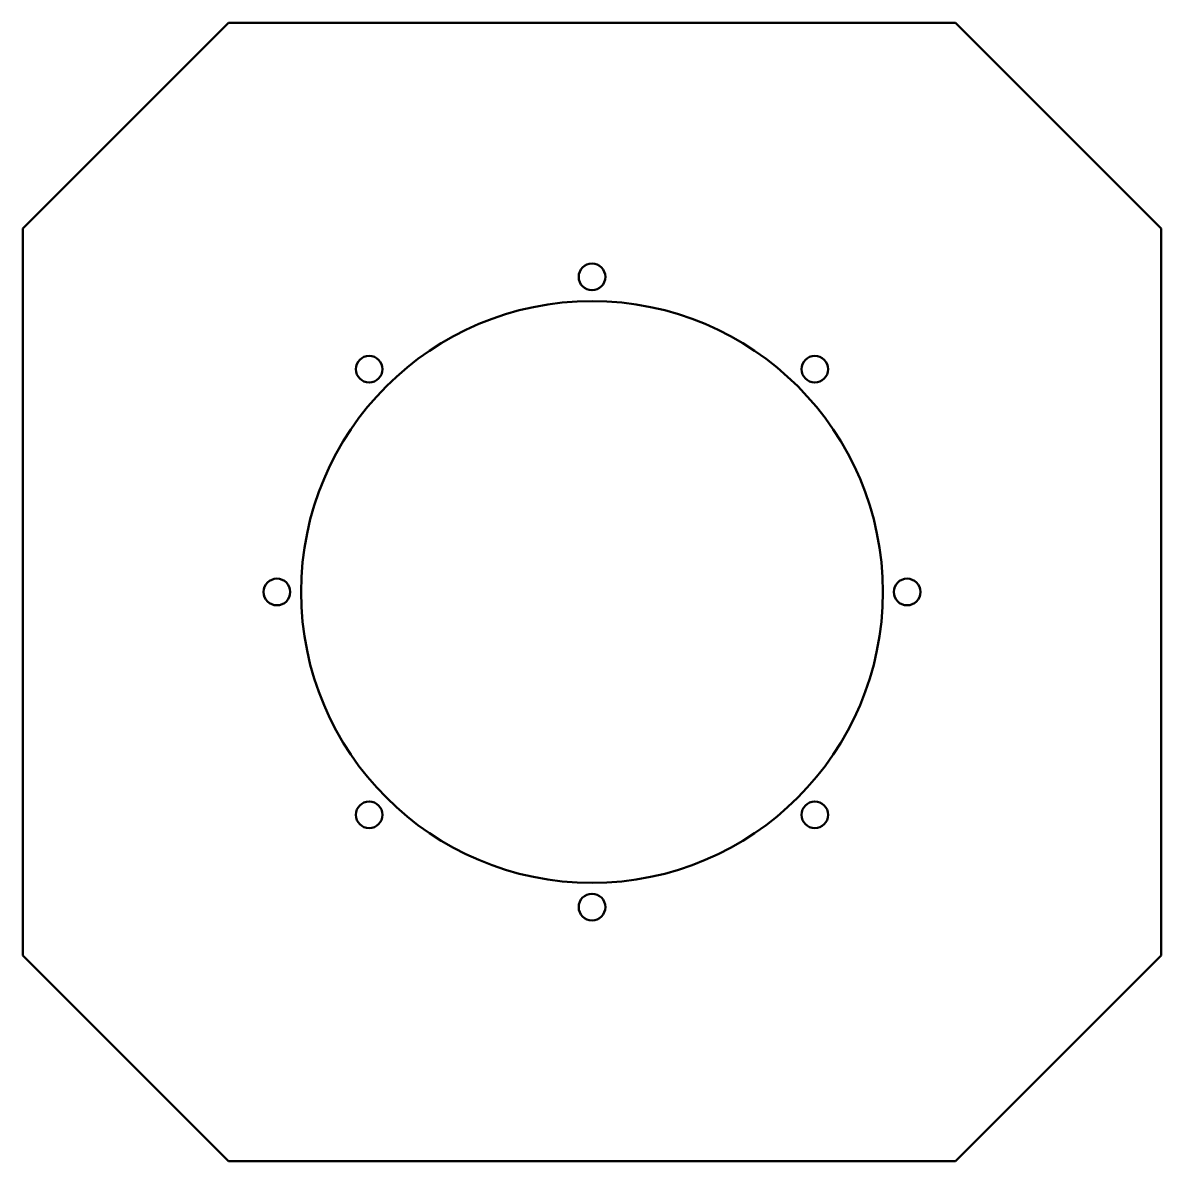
# Model space of a CAD drawing. Header units: millimetres. Extents: x 0 to 235, y 0 to 235.
import ezdxf

# ---------------------------------------------------------------- set-up
doc = ezdxf.new("R2010")
doc.units = ezdxf.units.MM
doc.layers.add('IV_INTERIOR_PROFILES', color=7, linetype='Continuous', lineweight=50)
doc.layers.add('IV_OUTER_PROFILE', color=7, linetype='Continuous', lineweight=50)

msp = doc.modelspace()

# ---------------------------------------------------------------- linework, layer by layer
at = {"layer": 'IV_INTERIOR_PROFILES'}
for centre, radius in [((117.43, 182.43), 2.75), ((117.43, 117.43), 60), ((71.46, 163.39), 2.75), ((163.39, 163.39), 2.75), ((52.43, 117.43), 2.75), ((182.43, 117.43), 2.75), ((71.46, 71.46), 2.75), ((163.39, 71.46), 2.75), ((117.43, 52.43), 2.75)]:
    msp.add_circle(centre, radius, dxfattribs=at)
at = {"layer": 'IV_OUTER_PROFILE'}
for p, q in [((0, 192.43), (42.43, 234.85)), ((42.43, 234.85), (192.43, 234.85)), ((192.43, 234.85), (234.85, 192.43)), ((0, 42.43), (0, 192.43)), ((234.85, 192.43), (234.85, 42.43)), ((42.43, 0), (0, 42.43)), ((234.85, 42.43), (192.43, 0)), ((192.43, 0), (42.43, 0))]:
    msp.add_line(p, q, dxfattribs=at)

doc.saveas('drawing.dxf')
